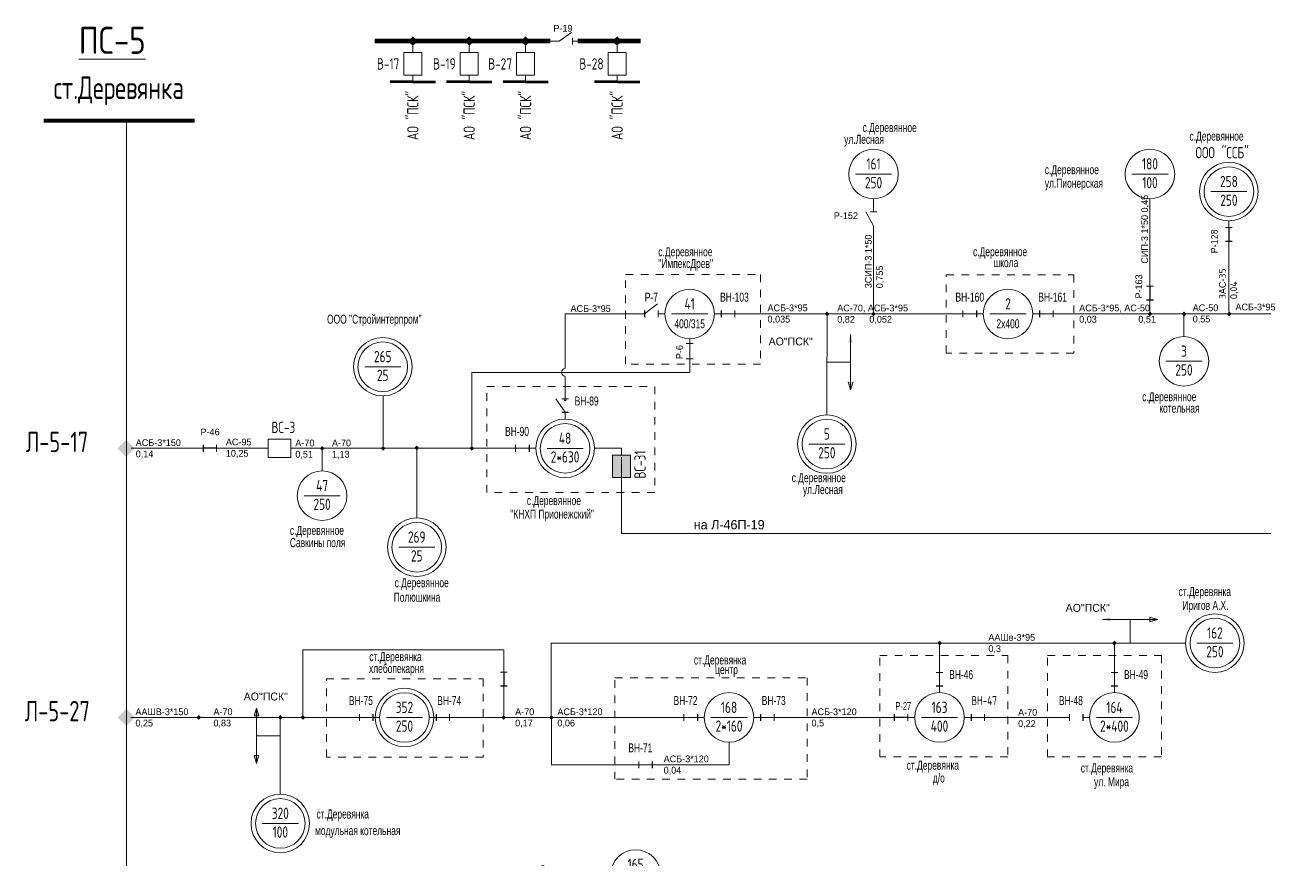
# Model space of a CAD drawing. Header units: millimetres. Extents: x 761 to 2477, y -1102 to -145.
# Drawn here: x 1440.4 to 1602.9, y -624.9 to -515.4 of the extents above; entities that cross this region are included whole.
import ezdxf
from ezdxf.enums import TextEntityAlignment as Align

# ---------------------------------------------------------------- set-up
doc = ezdxf.new("R2010")
doc.units = ezdxf.units.MM
doc.linetypes.add('JIS_02_1.0', pattern=[2, 1, -1])
for name, color, linetype, lineweight in [('10_КВ', 250, 'Continuous', 18), ('АТРИБУТЫ', 7, 'Continuous', 13), ('РАЗЪЕД_РУБИЛЬН', 150, 'Continuous', 13), ('ТЕКСТ', 7, 'Continuous', 13)]:
    doc.layers.add(name, color=color, linetype=linetype, lineweight=lineweight)
doc.layers.add('СХ_ОПЕРАТИВНАЯ', color=10, linetype='Continuous')
doc.layers.add('ШУНТ_РАЗЪЕД', color=161, linetype='Continuous')
doc.styles.add('ATTRIB', font='txt.shx', dxfattribs={"width": 0.7, "height": 5})
doc.styles.add('PRINADLEGNOST', font='txt.shx', dxfattribs={"width": 0.7, "height": 7})
doc.styles.add('МП', font='txt.shx', dxfattribs={"width": 0.7, "height": 2.5})
doc.styles.add('ПС', font='txt.shx', dxfattribs={"width": 0.8, "height": 12})
doc.styles.add('ТЕКСТ_МОДЕЛИ', font='txt.shx', dxfattribs={"width": 0.7, "height": 5})

# ---------------------------------------------------------------- blocks, each defined once
blk = doc.blocks.new('НАЗВАНИЕ_ОБЪЕКТА')
at = {"layer": 'АТРИБУТЫ'}
for tag, height, style, width, p in [('НОМЕР-ПС', 12, 'ПС', 0.8, (0, 0)), ('МЕСТОПОЛОЖЕНИЕ', 10, 'МП', 0.7, (0, -22)), ('ПРИНАДЛЕЖНОСТЬ', 7, 'PRINADLEGNOST', 0.7, (0, -37))]:
    blk.add_attdef(tag, text='', height=height, dxfattribs=dict(at, style=style, width=width)).set_placement(p, align=Align.TOP_CENTER)
blk = doc.blocks.new('ОТВЕТВЛЕНИЕ')
at = {"color": 0, "linetype": 'ByBlock'}
blk.add_solid([(0, 1.06), (1.06, 0), (-1.06, 0), (0, -1.06)], dxfattribs=at)
blk = doc.blocks.new('ТРАНСФ_ПОДСТ')
at = {"color": 7}
blk.add_line((-8, -11), (8, -11), dxfattribs=at)
at = {"color": 0}
blk.add_circle((0, -11), 11, dxfattribs=at)
at = {"layer": 'АТРИБУТЫ', "style": 'ATTRIB', "width": 0.7, "flags": 4}
for tag, p in [('OBOZN', (0, -9)), ('MOCHNOCT', (0, -17.33))]:
    blk.add_attdef(tag, text='', height=5, dxfattribs=at).set_placement(p, align=Align.CENTER)
at = {"layer": 'АТРИБУТЫ', "style": 'ТЕКСТ_МОДЕЛИ', "width": 0.7}
blk.add_attdef('MESTO_1', text='', height=5, dxfattribs=at).set_placement((14, -11), align=Align.BOTTOM_LEFT)
blk.add_attdef('MESTO_2', text='', height=5, dxfattribs=at).set_placement((14, -12), align=Align.TOP_LEFT)
blk = doc.blocks.new('ВЫКЛ_НАГРУЗКИ')
at = {"color": 0, "linetype": 'ByBlock'}
for p, q in [((0, 0), (0, -3)), ((0, -9), (0, -12))]:
    blk.add_line(p, q, dxfattribs=at)
at = {"layer": 'РАЗЪЕД_РУБИЛЬН', "color": 0, "linetype": 'ByBlock'}
blk.add_line((-1.5, -3), (1.5, -3), dxfattribs=at)
at = {"layer": 'СХ_ОПЕРАТИВНАЯ', "color": 0, "linetype": 'ByBlock'}
blk.add_line((-1.5, -9), (1.5, -9), dxfattribs=at)
at = {"layer": 'РАЗЪЕД_РУБИЛЬН', "color": 7, "style": 'ATTRIB', "width": 0.7}
blk.add_attdef('ДИСП_НОМ', text='', height=5, dxfattribs=at).set_placement((-4.75, -6), align=Align.MIDDLE_RIGHT)
at = {"layer": 'РАЗЪЕД_РУБИЛЬН', "color": 7, "style": 'ATTRIB', "width": 0.7, "flags": 1}
blk.add_attdef('КОД', text='', height=5, dxfattribs=at).set_placement((-4.75, -12), align=Align.MIDDLE_RIGHT)
blk = doc.blocks.new('РАЗЪЕДИНИТЕЛЬ')
at = {"color": 0, "linetype": 'ByBlock'}
for p, q in [((0, 0), (0, -3)), ((0, -9), (0, -12))]:
    blk.add_line(p, q, dxfattribs=at)
at = {"layer": 'РАЗЪЕД_РУБИЛЬН', "color": 0, "linetype": 'ByBlock'}
blk.add_line((-1.5, -3), (1.5, -3), dxfattribs=at)
at = {"layer": 'СХ_ОПЕРАТИВНАЯ', "color": 0, "linetype": 'ByBlock'}
blk.add_line((-1.5, -9), (1.5, -9), dxfattribs=at)
at = {"layer": 'ШУНТ_РАЗЪЕД', "color": 0}
blk.add_line((0, -3), (0, -9), dxfattribs=at)
at = {"layer": 'РАЗЪЕД_РУБИЛЬН', "color": 7, "style": 'ATTRIB', "width": 0.7}
blk.add_attdef('ДИСП_НОМ', text='', height=5, dxfattribs=at).set_placement((-4.75, -6), align=Align.MIDDLE_RIGHT)
at = {"layer": 'РАЗЪЕД_РУБИЛЬН', "color": 7, "style": 'ATTRIB', "width": 0.7, "flags": 1}
blk.add_attdef('КОД', text='', height=5, dxfattribs=at).set_placement((-4.75, -12), align=Align.MIDDLE_RIGHT)
blk = doc.blocks.new('ВЫКЛЮЧАТЕЛЬ')
at = {"color": 0, "linetype": 'ByBlock'}
for p, q in [((0, 0), (0, -3)), ((0, -13), (0, -16))]:
    blk.add_line(p, q, dxfattribs=at)
blk.add_lwpolyline([(-4, -3), (4, -3), (4, -13), (-4, -13)], close=True, dxfattribs=at)
at = {"layer": 'АТРИБУТЫ', "style": 'ATTRIB', "width": 0.7}
blk.add_attdef('ДИСП_НОМ', text='', height=5, dxfattribs=at).set_placement((-6, -8), align=Align.MIDDLE_RIGHT)
at = {"layer": 'АТРИБУТЫ', "style": 'ATTRIB', "width": 0.7, "flags": 1}
blk.add_attdef('КОД', text='', height=5, dxfattribs=at).set_placement((-6, -14), align=Align.MIDDLE_RIGHT)
blk = doc.blocks.new('ПРИСОЕД_ШИНЕ')
at = {"color": 0}
blk.add_solid([(0, 2.12), (2.12, 0), (-2.12, 0), (0, -2.12)], dxfattribs=at)
at = {"layer": 'АТРИБУТЫ', "style": 'ATTRIB', "width": 0.7}
blk.add_attdef('ДИСП_НОМ', text='', height=5, dxfattribs=at).set_placement((0, 3.12), align=Align.CENTER)

msp = doc.modelspace()

# ---------------------------------------------------------------- hatches: boundary and pattern name
at = {"layer": '10_КВ'}
h = msp.add_hatch(color=7, dxfattribs=at)
h.paths.add_polyline_path([(1548.65, -563.29), (1548.65, -562.25), (1548.34, -562.25)])
h.paths.add_polyline_path([(1548.65, -563.29), (1548.97, -562.25), (1548.65, -562.25)])
h.paths.add_polyline_path([(1548.34, -557.07), (1548.65, -557.07), (1548.65, -556.03)])
h.paths.add_polyline_path([(1548.65, -556.03), (1548.65, -557.07), (1548.97, -557.07)])
at = {"layer": '10_КВ', "ltscale": 100}
h = msp.add_hatch(color=7, dxfattribs=at)
h.dxf.hatch_style = 1
h.paths.add_polyline_path([(1517.42, -571.86), (1517.42, -574.81), (1519.78, -574.81), (1519.78, -571.86)])
at = {"layer": '10_КВ'}
h = msp.add_hatch(color=7, dxfattribs=at)
h.paths.add_polyline_path([(1588.95, -593.41), (1587.91, -593.41), (1587.91, -593.72)])
h.paths.add_polyline_path([(1588.95, -593.41), (1587.91, -593.1), (1587.91, -593.41)])
h.paths.add_polyline_path([(1582.73, -593.72), (1582.73, -593.41), (1581.69, -593.41)])
h.paths.add_polyline_path([(1581.69, -593.41), (1582.73, -593.41), (1582.73, -593.1)])
h = msp.add_hatch(color=7, dxfattribs=at)
h.paths.add_polyline_path([(1470.76, -605.04), (1470.76, -606.07), (1471.07, -606.07)])
h.paths.add_polyline_path([(1470.76, -605.04), (1470.45, -606.07), (1470.76, -606.07)])
h.paths.add_polyline_path([(1471.07, -611.26), (1470.76, -611.26), (1470.76, -612.3)])
h.paths.add_polyline_path([(1470.76, -611.26), (1470.45, -611.26), (1470.76, -612.3)])

# ---------------------------------------------------------------- linework, layer by layer
at = {"layer": '10_КВ', "color": 7}
for p, q in [((1510.45, -517.54), (1512.04, -516.41)), ((1509.3, -517.54), (1510.45, -517.54)), ((1512.19, -517.99), (1512.19, -517.1)), ((1512.85, -517.54), (1512.19, -517.54)), ((1551.66, -539.93), (1551.66, -538.24)), ((1587.91, -546.79), (1587.91, -538.24)), ((1551.66, -541.79), (1550.67, -539.93)), ((1551.22, -539.93), (1552.11, -539.93)), ((1551.66, -546.79), (1551.66, -541.79)), ((1598.26, -544.68), (1598.26, -550.03)), ((1551.66, -553.03), (1551.66, -546.79)), ((1587.91, -553.03), (1587.91, -546.79)), ((1598.26, -553.03), (1598.26, -547.11)), ((1511.21, -553.34), (1520.75, -553.34)), ((1511.21, -560.46), (1511.21, -553.34)), ((1531.69, -553.34), (1533.47, -553.34)), ((1534.35, -553.34), (1564.22, -553.34)), ((1545.54, -564.2), (1545.56, -553.66)), ((1563.37, -553.34), (1565.15, -553.34)), ((1573.43, -553.34), (1575.2, -553.34)), ((1576.09, -553.34), (1594.76, -553.34)), ((1592.37, -556.3), (1592.37, -553.34)), ((1592.7, -553.34), (1606.24, -553.34)), ((1527.55, -557.2), (1527.11, -557.2)), ((1527.11, -557.2), (1528, -557.2)), ((1527.55, -557.2), (1527.55, -556.6)), ((1527.55, -559.24), (1527.55, -557.2)), ((1548.65, -556.03), (1548.65, -563.29)), ((1528, -559.24), (1527.11, -559.24)), ((1527.55, -561), (1527.55, -559.24)), ((1548.65, -559.66), (1545.54, -559.66)), ((1498.99, -570.97), (1498.99, -561)), ((1527.55, -561), (1498.99, -561)), ((1511.21, -563.58), (1511.21, -561.55)), ((1548.65, -563.29), (1548.34, -562.25)), ((1548.65, -563.29), (1548.97, -562.25)), ((1487.36, -570.66), (1487.36, -564.14)), ((1511.21, -566.24), (1510.01, -564.46)), ((1545.54, -566.57), (1545.54, -564.2)), ((1454.3, -570.97), (1462.86, -570.97)), ((1466.41, -570.97), (1472.01, -570.97)), ((1472.28, -570.97), (1472.01, -570.97)), ((1476.12, -570.97), (1479.05, -570.97)), ((1479.35, -573.93), (1479.35, -570.97)), ((1479.35, -570.97), (1482.66, -570.97)), ((1482.66, -570.97), (1482.98, -570.97)), ((1482.98, -570.97), (1503.82, -570.97)), ((1491.76, -580.1), (1491.76, -571.23)), ((1504.7, -570.97), (1506.48, -570.97)), ((1515.05, -570.97), (1518.6, -570.97)), ((1588.95, -593.41), (1587.91, -593.1)), ((1587.91, -593.1), (1587.91, -593.72)), ((1581.69, -593.41), (1588.95, -593.41)), ((1585.32, -593.41), (1585.32, -596.52)), ((1588.95, -593.41), (1587.91, -593.72)), ((1476.83, -605.96), (1476.83, -597.41)), ((1503.17, -597.41), (1476.83, -597.41)), ((1503.17, -599.46), (1503.17, -597.41)), ((1570.96, -596.52), (1509.4, -596.52)), ((1509.4, -606.28), (1509.4, -596.52)), ((1560.31, -599.48), (1560.31, -596.52)), ((1583.25, -596.52), (1563.73, -596.52)), ((1583.25, -599.48), (1583.25, -596.52)), ((1583.25, -596.52), (1592.58, -596.52)), ((1583.25, -602.14), (1583.25, -599.48)), ((1560.31, -603.02), (1560.31, -600.36)), ((1503.17, -605.96), (1503.17, -603.01)), ((1470.76, -605.04), (1470.45, -606.07)), ((1470.45, -606.07), (1471.07, -606.07)), ((1470.76, -612.3), (1470.76, -605.04)), ((1470.76, -605.04), (1471.07, -606.07)), ((1473.87, -616.34), (1473.87, -605.96)), ((1454.29, -606.28), (1463.16, -606.28)), ((1463.49, -606.28), (1473.86, -606.28)), ((1473.86, -606.28), (1476.82, -606.28)), ((1476.82, -606.28), (1483.35, -606.28)), ((1484.24, -606.28), (1486.01, -606.28)), ((1494.29, -606.28), (1496.07, -606.28)), ((1496.95, -606.28), (1503.49, -606.28)), ((1503.49, -606.28), (1509.4, -606.28)), ((1509.4, -606.28), (1525.91, -606.28)), ((1509.41, -606.59), (1509.41, -612.49)), ((1526.79, -606.28), (1528.57, -606.28)), ((1536.85, -606.28), (1539.51, -606.28)), ((1539.51, -606.28), (1553.51, -606.28)), ((1564.45, -606.28), (1566.22, -606.28)), ((1564.45, -606.28), (1567.11, -606.28)), ((1567.11, -606.28), (1576.45, -606.28)), ((1470.76, -608.67), (1473.87, -608.67)), ((1532.71, -609.53), (1532.71, -612.49)), ((1470.76, -612.3), (1470.45, -611.26)), ((1470.45, -611.26), (1471.07, -611.26)), ((1470.76, -612.3), (1471.07, -611.26)), ((1519.99, -612.49), (1509.41, -612.49)), ((1522.65, -612.49), (1519.31, -612.49)), ((1532.71, -612.49), (1523.54, -612.49))]:
    msp.add_line(p, q, dxfattribs=at)
at = {"layer": '10_КВ', "color": 7, "lineweight": 100}
for p, q in [((1491.25, -522.9), (1488.29, -522.9)), ((1491.25, -522.9), (1494.2, -522.9)), ((1498.64, -522.9), (1495.68, -522.9)), ((1498.64, -522.9), (1501.6, -522.9)), ((1506.03, -522.9), (1503.08, -522.9)), ((1506.03, -522.9), (1508.99, -522.9)), ((1518.04, -522.9), (1515.08, -522.9)), ((1518.04, -522.9), (1521, -522.9))]:
    msp.add_line(p, q, dxfattribs=at)
at = {"layer": '10_КВ', "color": 7, "ltscale": 100}
for p, q in [((1453.68, -630.31), (1453.68, -527.97)), ((1521.64, -553.34), (1523.32, -552.02)), ((1518.6, -572.15), (1518.6, -582.14)), ((1518.6, -582.14), (1520.08, -582.14)), ((1453.68, -605.59), (1453.68, -616.93))]:
    msp.add_line(p, q, dxfattribs=at)
at = {"layer": '10_КВ', "color": 7}
for points, const_width in [([(1509.3, -517.54), (1486.24, -517.54)], 0.591), ([(1521.13, -517.54), (1512.85, -517.54)], 0.591), ([(1462.64, -527.97), (1442.83, -527.97)], 0.508)]:
    msp.add_lwpolyline(points, dxfattribs=dict(at, const_width=const_width))
at = {"layer": '10_КВ', "linetype": 'JIS_02_1.0'}
for points in [[(1536.86, -559.93), (1519.13, -559.93), (1519.13, -548.16), (1536.86, -548.16)], [(1561.19, -548.21), (1577.93, -548.21), (1577.93, -558.48), (1561.19, -558.48)], [(1500.97, -562.86), (1522.97, -562.86), (1522.97, -576.75), (1500.97, -576.75)], [(1552.47, -598.17), (1569.28, -598.17), (1569.28, -611.46), (1552.47, -611.46)], [(1574.48, -598.17), (1589.41, -598.17), (1589.41, -611.46), (1574.48, -611.46)], [(1479.91, -601.2), (1500.45, -601.2), (1500.45, -611.47), (1479.91, -611.47)], [(1542.95, -614.39), (1517.75, -614.39), (1517.75, -601.09), (1542.95, -601.09)]]:
    msp.add_lwpolyline(points, close=True, dxfattribs=at)
at = {"layer": '10_КВ', "color": 7, "ltscale": 100}
msp.add_lwpolyline([(1834.91, -679.43), (1834.91, -642.49), (1614.69, -642.49), (1614.69, -582.14), (1520.08, -582.14)], dxfattribs=at)
at = {"layer": '10_КВ', "color": 7}
for centre, radius in [((1598.26, -537.29), 3.84), ((1487.3, -560.26), 3.84), ((1511.21, -564.59), 0.118), ((1511.21, -570.97), 3.84), ((1545.54, -570.41), 3.84), ((1491.76, -583.94), 3.84), ((1596.43, -596.52), 3.84), ((1490.15, -606.28), 3.84), ((1473.87, -620.18), 3.84)]:
    msp.add_circle(centre, radius, dxfattribs=at)
at = {"layer": '10_КВ', "color": 7, "ltscale": 100}
msp.add_arc((1511.33, -561), 0.558, 102.0732, 257.9268, dxfattribs=at)

# ---------------------------------------------------------------- block references
at = {"layer": '10_КВ', "color": 7}
ref = msp.add_blockref('НАЗВАНИЕ_ОБЪЕКТА', (1452.68, -515.67), dxfattribs=dict(at, xscale=-0.295705961708383, yscale=0.2957059617084935, zscale=0.2957059617084946))
ref.add_attrib('НОМЕР-ПС', '%%UПС-5', dxfattribs={"layer": 'АТРИБУТЫ', "height": 3.548, "style": 'ПС', "width": 0.8}).set_placement((1451.83, -515.67), align=Align.TOP_CENTER)
ref.add_attrib('МЕСТОПОЛОЖЕНИЕ', 'ст.Деревянка', dxfattribs={"layer": 'АТРИБУТЫ', "height": 2.9571, "style": 'МП', "width": 0.7}).set_placement((1452.68, -522.18), align=Align.TOP_CENTER)
at = {"layer": '10_КВ', "color": 7, "xscale": 0.295705961708383, "yscale": 0.295705961708383, "zscale": 0.295705961708383}
for p, values in [((1491.25, -518.17), {'ДИСП_НОМ': 'В-17'}), ((1498.64, -518.17), {'ДИСП_НОМ': 'В-19'}), ((1506.03, -518.17), {'ДИСП_НОМ': 'В-27'}), ((1518.04, -518.17), {'ДИСП_НОМ': 'В-28'})]:
    msp.add_blockref('ВЫКЛЮЧАТЕЛЬ', p, dxfattribs=at).add_auto_attribs(values)
at = {"layer": '10_КВ', "color": 7}
for name, p, xscale, yscale, zscale in [('ПРИСОЕД_ШИНЕ', (1491.25, -517.54), -0.295705961708383, 0.2957059617084935, 0.2957059617084946), ('ПРИСОЕД_ШИНЕ', (1498.64, -517.54), -0.295705961708383, 0.2957059617084935, 0.2957059617084946), ('ПРИСОЕД_ШИНЕ', (1506.03, -517.54), -0.295705961708383, 0.2957059617084935, 0.2957059617084946), ('ПРИСОЕД_ШИНЕ', (1518.04, -517.54), -0.295705961708383, 0.2957059617084935, 0.2957059617084946), ('РАЗЪЕДИНИТЕЛЬ', (1598.26, -541.13), 0.295705961708383, 0.295705961708383, 0.295705961708383), ('РАЗЪЕДИНИТЕЛЬ', (1587.91, -548.81), 0.295705961708383, 0.295705961708383, 0.295705961708383), ('ОТВЕТВЛЕНИЕ', (1545.56, -553.34), 0.295705961708383, 0.295705961708383, 0.295705961708383), ('ОТВЕТВЛЕНИЕ', (1551.66, -553.34), 0.295705961708383, 0.295705961708383, 0.295705961708383), ('ОТВЕТВЛЕНИЕ', (1587.91, -553.34), 0.295705961708383, 0.295705961708383, 0.295705961708383), ('ОТВЕТВЛЕНИЕ', (1592.38, -553.34), 0.295705961708383, 0.295705961708383, 0.295705961708383), ('ОТВЕТВЛЕНИЕ', (1598.31, -553.34), 0.295705961708383, 0.295705961708383, 0.295705961708383), ('ОТВЕТВЛЕНИЕ', (1479.36, -570.97), 0.295705961708383, 0.295705961708383, 0.295705961708383), ('ОТВЕТВЛЕНИЕ', (1487.36, -570.97), 0.295705961708383, 0.295705961708383, 0.295705961708383), ('ОТВЕТВЛЕНИЕ', (1491.76, -570.91), 0.295705961708383, 0.295705961708383, 0.295705961708383), ('ОТВЕТВЛЕНИЕ', (1498.99, -570.97), 0.295705961708383, 0.295705961708383, 0.295705961708383), ('ОТВЕТВЛЕНИЕ', (1560.32, -596.52), 0.295705961708383, 0.295705961708383, 0.295705961708383), ('ОТВЕТВЛЕНИЕ', (1583.25, -596.52), 0.295705961708383, 0.295705961708383, 0.295705961708383), ('РАЗЪЕДИНИТЕЛЬ', (1503.17, -599.46), 0.295705961708383, 0.295705961708383, 0.295705961708383), ('ОТВЕТВЛЕНИЕ', (1463.18, -606.28), 0.295705961708383, 0.295705961708383, 0.295705961708383), ('ОТВЕТВЛЕНИЕ', (1473.87, -606.28), 0.295705961708383, 0.295705961708383, 0.295705961708383), ('ОТВЕТВЛЕНИЕ', (1476.83, -606.28), 0.295705961708383, 0.295705961708383, 0.295705961708383), ('ОТВЕТВЛЕНИЕ', (1503.17, -606.28), 0.295705961708383, 0.295705961708383, 0.295705961708383), ('ОТВЕТВЛЕНИЕ', (1509.41, -606.28), 0.295705961708383, 0.295705961708383, 0.295705961708383)]:
    msp.add_blockref(name, p, dxfattribs=dict(at, xscale=xscale, yscale=yscale, zscale=zscale))
ref = msp.add_blockref('ТРАНСФ_ПОДСТ', (1551.66, -531.73), dxfattribs=dict(at, xscale=0.295705961708383, yscale=0.295705961708383, zscale=0.295705961708383))
ref.add_attrib('MESTO_1', 'с.Деревянное', dxfattribs={"layer": 'АТРИБУТЫ', "height": 1.1828, "width": 0.7}).set_placement((1550.23, -529.83), align=Align.BOTTOM_LEFT)
ref.add_attrib('MESTO_2', 'ул.Лесная', dxfattribs={"layer": 'АТРИБУТЫ', "height": 1.183, "width": 0.7}).set_placement((1547.81, -529.84), align=Align.TOP_LEFT)
ref.add_attrib('OBOZN', '161', dxfattribs={"layer": 'АТРИБУТЫ', "height": 1.479, "style": 'ATTRIB', "width": 0.7, "flags": 4}).set_placement((1551.66, -534.39), align=Align.CENTER)
ref.add_attrib('MOCHNOCT', '250', dxfattribs={"layer": 'АТРИБУТЫ', "height": 1.479, "style": 'ATTRIB', "width": 0.7, "flags": 4}).set_placement((1551.66, -536.86), align=Align.CENTER)
ref = msp.add_blockref('ТРАНСФ_ПОДСТ', (1598.26, -534.04), dxfattribs=dict(at, xscale=0.295705961708383, yscale=0.295705961708383, zscale=0.295705961708383))
ref.add_attrib('MESTO_1', 'с.Деревянное', dxfattribs={"layer": 'АТРИБУТЫ', "height": 1.1828, "width": 0.7}).set_placement((1593.09, -530.96), align=Align.BOTTOM_LEFT)
ref.add_attrib('MESTO_2', 'ООО "ССБ"', dxfattribs={"layer": 'АТРИБУТЫ', "height": 1.479, "style": 'ТЕКСТ_МОДЕЛИ', "width": 0.7}).set_placement((1593.89, -531.44), align=Align.TOP_LEFT)
ref.add_attrib('OBOZN', '258', dxfattribs={"layer": 'АТРИБУТЫ', "height": 1.479, "style": 'ATTRIB', "width": 0.7, "flags": 4}).set_placement((1598.26, -536.7), align=Align.CENTER)
ref.add_attrib('MOCHNOCT', '250', dxfattribs={"layer": 'АТРИБУТЫ', "height": 1.479, "style": 'ATTRIB', "width": 0.7, "flags": 4}).set_placement((1598.26, -539.16), align=Align.CENTER)
ref = msp.add_blockref('ТРАНСФ_ПОДСТ', (1587.91, -531.73), dxfattribs=dict(at, xscale=0.295705961708383, yscale=0.295705961708383, zscale=0.295705961708383))
ref.add_attrib('MESTO_1', 'с.Деревянное', dxfattribs={"layer": 'АТРИБУТЫ', "height": 1.1828, "width": 0.7}).set_placement((1574.12, -535.36), align=Align.BOTTOM_LEFT)
ref.add_attrib('MESTO_2', 'ул.Пионерская', dxfattribs={"layer": 'АТРИБУТЫ', "height": 1.1828, "width": 0.7}).set_placement((1574.12, -535.6), align=Align.TOP_LEFT)
ref.add_attrib('OBOZN', '180', dxfattribs={"layer": 'АТРИБУТЫ', "height": 1.479, "style": 'ATTRIB', "width": 0.7, "flags": 4}).set_placement((1587.91, -534.39), align=Align.CENTER)
ref.add_attrib('MOCHNOCT', '100', dxfattribs={"layer": 'АТРИБУТЫ', "height": 1.479, "style": 'ATTRIB', "width": 0.7, "flags": 4}).set_placement((1587.91, -536.86), align=Align.CENTER)
ref = msp.add_blockref('ТРАНСФ_ПОДСТ', (1527.55, -550.09), dxfattribs=dict(at, xscale=0.295705961708383, yscale=0.295705961708383, zscale=0.295705961708383))
ref.add_attrib('MESTO_1', 'с.Деревянное', dxfattribs={"layer": 'АТРИБУТЫ', "height": 1.1828, "width": 0.7}).set_placement((1523.44, -546.13), align=Align.BOTTOM_LEFT)
ref.add_attrib('MESTO_2', '"ИмпексДрев"', dxfattribs={"layer": 'АТРИБУТЫ', "height": 1.1828, "width": 0.7}).set_placement((1523.44, -546.13), align=Align.TOP_LEFT)
ref.add_attrib('OBOZN', '41', dxfattribs={"layer": 'АТРИБУТЫ', "height": 1.479, "style": 'ATTRIB', "width": 0.7, "flags": 4}).set_placement((1527.55, -552.75), align=Align.CENTER)
ref.add_attrib('MOCHNOCT', '400/315', dxfattribs={"layer": 'АТРИБУТЫ', "height": 1.183, "width": 0.7, "flags": 4}).set_placement((1527.55, -555.22), align=Align.CENTER)
ref = msp.add_blockref('ТРАНСФ_ПОДСТ', (1569.29, -550.09), dxfattribs=dict(at, xscale=0.295705961708383, yscale=0.295705961708383, zscale=0.295705961708383))
ref.add_attrib('MESTO_1', 'с.Деревянное', dxfattribs={"layer": 'АТРИБУТЫ', "height": 1.1828, "width": 0.7}).set_placement((1564.71, -546.12), align=Align.BOTTOM_LEFT)
ref.add_attrib('MESTO_2', 'школа', dxfattribs={"layer": 'АТРИБУТЫ', "height": 1.183, "width": 0.7}).set_placement((1567.39, -546.01), align=Align.TOP_LEFT)
ref.add_attrib('OBOZN', '2', dxfattribs={"layer": 'АТРИБУТЫ', "height": 1.48, "style": 'ATTRIB', "width": 0.7, "flags": 4}).set_placement((1569.29, -552.75), align=Align.CENTER)
ref.add_attrib('MOCHNOCT', '2х400', dxfattribs={"layer": 'АТРИБУТЫ', "height": 1.183, "width": 0.7, "flags": 4}).set_placement((1569.29, -555.22), align=Align.CENTER)
ref = msp.add_blockref('ВЫКЛ_НАГРУЗКИ', (1524.3, -553.34), dxfattribs=dict(at, xscale=0.2957059617084935, yscale=0.2957059617084935, zscale=0.2957059617084935, rotation=270.0000000000011))
ref.add_attrib('ДИСП_НОМ', 'Р-7', dxfattribs={"layer": 'РАЗЪЕД_РУБИЛЬН', "color": 7, "height": 1.183, "width": 0.7}).set_placement((1523.39, -551.14), align=Align.MIDDLE_RIGHT)
ref = msp.add_blockref('ВЫКЛ_НАГРУЗКИ', (1534.35, -553.34), dxfattribs=dict(at, xscale=0.2957059617084935, yscale=0.2957059617084935, zscale=0.2957059617084935, rotation=270))
ref.add_attrib('ДИСП_НОМ', 'ВН-103', dxfattribs={"layer": 'РАЗЪЕД_РУБИЛЬН', "color": 7, "height": 1.183, "width": 0.7}).set_placement((1533.42, -551.13), align=Align.MIDDLE)
ref = msp.add_blockref('ВЫКЛ_НАГРУЗКИ', (1562.48, -553.34), dxfattribs=dict(at, xscale=-0.2957059617084935, yscale=0.2957059617084935, zscale=0.2957059617084946, rotation=90))
ref.add_attrib('ДИСП_НОМ', 'ВН-160', dxfattribs={"layer": 'РАЗЪЕД_РУБИЛЬН', "color": 7, "height": 1.183, "width": 0.7}).set_placement((1566.16, -551.13), align=Align.MIDDLE_RIGHT)
ref = msp.add_blockref('ВЫКЛ_НАГРУЗКИ', (1576.09, -553.34), dxfattribs=dict(at, xscale=0.2957059617084935, yscale=0.2957059617084935, zscale=0.2957059617084935, rotation=270))
ref.add_attrib('ДИСП_НОМ', 'ВН-161', dxfattribs={"layer": 'РАЗЪЕД_РУБИЛЬН', "color": 7, "height": 1.183, "width": 0.7}).set_placement((1575.15, -551.13), align=Align.MIDDLE)
ref = msp.add_blockref('ТРАНСФ_ПОДСТ', (1487.3, -557.01), dxfattribs=dict(at, xscale=0.295705961708383, yscale=0.295705961708383, zscale=0.295705961708383))
ref.add_attrib('MESTO_1', 'ООО "Стройинтерпром"', dxfattribs={"layer": 'АТРИБУТЫ', "height": 1.1828, "width": 0.7}).set_placement((1480, -554.97), align=Align.BOTTOM_LEFT)
ref.add_attrib('OBOZN', '265', dxfattribs={"layer": 'АТРИБУТЫ', "height": 1.479, "style": 'ATTRIB', "width": 0.7, "flags": 4}).set_placement((1487.3, -559.67), align=Align.CENTER)
ref.add_attrib('MOCHNOCT', '25', dxfattribs={"layer": 'АТРИБУТЫ', "height": 1.479, "style": 'ATTRIB', "width": 0.7, "flags": 4}).set_placement((1487.3, -562.13), align=Align.CENTER)
ref = msp.add_blockref('ТРАНСФ_ПОДСТ', (1592.37, -556.3), dxfattribs=dict(at, xscale=0.295705961708383, yscale=0.295705961708383, zscale=0.295705961708383))
ref.add_attrib('MESTO_1', 'с.Деревянное', dxfattribs={"layer": 'АТРИБУТЫ', "height": 1.1828, "width": 0.7}).set_placement((1586.89, -565.14), align=Align.BOTTOM_LEFT)
ref.add_attrib('MESTO_2', 'котельная', dxfattribs={"layer": 'АТРИБУТЫ', "height": 1.183, "width": 0.7}).set_placement((1589.14, -565.11), align=Align.TOP_LEFT)
ref.add_attrib('OBOZN', '3', dxfattribs={"layer": 'АТРИБУТЫ', "height": 1.48, "style": 'ATTRIB', "width": 0.7, "flags": 4}).set_placement((1592.37, -558.96), align=Align.CENTER)
ref.add_attrib('MOCHNOCT', '250', dxfattribs={"layer": 'АТРИБУТЫ', "height": 1.479, "style": 'ATTRIB', "width": 0.7, "flags": 4}).set_placement((1592.37, -561.43), align=Align.CENTER)
ref = msp.add_blockref('ВЫКЛ_НАГРУЗКИ', (1511.21, -563.58), dxfattribs=dict(at, xscale=0.295705961708383, yscale=0.295705961708383, zscale=0.295705961708383))
ref.add_attrib('ДИСП_НОМ', 'ВН-89', dxfattribs={"layer": 'РАЗЪЕД_РУБИЛЬН', "color": 7, "height": 1.183, "width": 0.7}).set_placement((1514.04, -565.35), align=Align.CENTER)
ref = msp.add_blockref('ТРАНСФ_ПОДСТ', (1545.54, -567.16), dxfattribs=dict(at, xscale=0.295705961708383, yscale=0.295705961708383, zscale=0.295705961708383))
ref.add_attrib('MESTO_1', 'с.Деревянное', dxfattribs={"layer": 'АТРИБУТЫ', "height": 1.1828, "width": 0.7}).set_placement((1540.93, -575.77), align=Align.BOTTOM_LEFT)
ref.add_attrib('MESTO_2', 'ул.Лесная', dxfattribs={"layer": 'АТРИБУТЫ', "height": 1.183, "width": 0.7}).set_placement((1542.4, -575.79), align=Align.TOP_LEFT)
ref.add_attrib('OBOZN', '5', dxfattribs={"layer": 'АТРИБУТЫ', "height": 1.48, "style": 'ATTRIB', "width": 0.7, "flags": 4}).set_placement((1545.54, -569.82), align=Align.CENTER)
ref.add_attrib('MOCHNOCT', '250', dxfattribs={"layer": 'АТРИБУТЫ', "height": 1.479, "style": 'ATTRIB', "width": 0.7, "flags": 4}).set_placement((1545.54, -572.29), align=Align.CENTER)
at = {"layer": '10_КВ', "linetype": 'Continuous'}
ref = msp.add_blockref('ПРИСОЕД_ШИНЕ', (1453.64, -570.97), dxfattribs=dict(at, xscale=0.535265280000167, yscale=0.535265280000167, zscale=0.535265280000167))
ref.add_attrib('ДИСП_НОМ', 'Л-5-17', dxfattribs={"layer": 'АТРИБУТЫ', "height": 2.676, "style": 'ATTRIB', "width": 0.7}).set_placement((1444.58, -571.47), align=Align.CENTER)
at = {"layer": '10_КВ', "color": 7}
ref = msp.add_blockref('ВЫКЛЮЧАТЕЛЬ', (1476.12, -570.97), dxfattribs=dict(at, xscale=-0.2957059617084935, yscale=0.2957059617084935, zscale=0.2957059617084946, rotation=270))
ref.add_attrib('ДИСП_НОМ', 'ВС-3', dxfattribs={"layer": 'АТРИБУТЫ', "height": 1.479, "style": 'ATTRIB', "width": 0.7}).set_placement((1475.83, -568.22), align=Align.MIDDLE_RIGHT)
ref = msp.add_blockref('ВЫКЛ_НАГРУЗКИ', (1503.82, -570.97), dxfattribs=dict(at, xscale=-0.2957059617084935, yscale=0.2957059617084935, zscale=0.2957059617084946, rotation=90))
ref.add_attrib('ДИСП_НОМ', 'ВН-90', dxfattribs={"layer": 'РАЗЪЕД_РУБИЛЬН', "color": 7, "height": 1.183, "width": 0.7}).set_placement((1506.48, -568.75), align=Align.MIDDLE_RIGHT)
ref = msp.add_blockref('ТРАНСФ_ПОДСТ', (1511.21, -567.72), dxfattribs=dict(at, xscale=0.295705961708383, yscale=0.295705961708383, zscale=0.295705961708383))
ref.add_attrib('MESTO_1', 'с.Деревянное', dxfattribs={"layer": 'АТРИБУТЫ', "height": 1.1828, "width": 0.7}).set_placement((1506.2, -578.77), align=Align.BOTTOM_LEFT)
ref.add_attrib('MESTO_2', '"КНХП Прионежский"', dxfattribs={"layer": 'АТРИБУТЫ', "height": 1.1828, "width": 0.7}).set_placement((1504.03, -579), align=Align.TOP_LEFT)
ref.add_attrib('OBOZN', '48', dxfattribs={"layer": 'АТРИБУТЫ', "height": 1.479, "style": 'ATTRIB', "width": 0.7, "flags": 4}).set_placement((1511.21, -570.38), align=Align.CENTER)
ref.add_attrib('MOCHNOCT', '2*630', dxfattribs={"layer": 'АТРИБУТЫ', "height": 1.479, "style": 'ATTRIB', "width": 0.7, "flags": 4}).set_placement((1511.21, -572.84), align=Align.CENTER)
at = {"layer": '10_КВ', "color": 7, "xscale": 0.2957059617084935, "yscale": 0.2957059617084935, "zscale": 0.2957059617084935, "rotation": 270}
msp.add_blockref('РАЗЪЕДИНИТЕЛЬ', (1466.41, -570.97), dxfattribs=at)
at = {"layer": '10_КВ', "color": 7}
ref = msp.add_blockref('ВЫКЛЮЧАТЕЛЬ', (1518.6, -570.97), dxfattribs=dict(at, xscale=-0.2957059617084935, yscale=0.2957059617084935, zscale=0.2957059617084946))
ref.add_attrib('ДИСП_НОМ', 'ВС-31', dxfattribs={"layer": 'АТРИБУТЫ', "height": 1.479, "rotation": 90, "style": 'ATTRIB', "width": 0.7}).set_placement((1521.04, -571.27), align=Align.MIDDLE_RIGHT)
ref = msp.add_blockref('ТРАНСФ_ПОДСТ', (1479.35, -573.93), dxfattribs=dict(at, xscale=0.295705961708383, yscale=0.295705961708383, zscale=0.295705961708383))
ref.add_attrib('MESTO_1', 'с.Деревянное', dxfattribs={"layer": 'АТРИБУТЫ', "height": 1.1828, "width": 0.7}).set_placement((1475.12, -582.68), align=Align.BOTTOM_LEFT)
ref.add_attrib('MESTO_2', 'Савкины поля', dxfattribs={"layer": 'АТРИБУТЫ', "height": 1.1828, "width": 0.7}).set_placement((1475.12, -582.75), align=Align.TOP_LEFT)
ref.add_attrib('OBOZN', '47', dxfattribs={"layer": 'АТРИБУТЫ', "height": 1.479, "style": 'ATTRIB', "width": 0.7, "flags": 4}).set_placement((1479.35, -576.59), align=Align.CENTER)
ref.add_attrib('MOCHNOCT', '250', dxfattribs={"layer": 'АТРИБУТЫ', "height": 1.479, "style": 'ATTRIB', "width": 0.7, "flags": 4}).set_placement((1479.35, -579.05), align=Align.CENTER)
ref = msp.add_blockref('ТРАНСФ_ПОДСТ', (1491.76, -580.69), dxfattribs=dict(at, xscale=0.295705961708383, yscale=0.295705961708383, zscale=0.295705961708383))
ref.add_attrib('MESTO_1', 'с.Деревянное', dxfattribs={"layer": 'АТРИБУТЫ', "height": 1.1828, "width": 0.7}).set_placement((1488.86, -589.55), align=Align.BOTTOM_LEFT)
ref.add_attrib('MESTO_2', 'Полюшкина', dxfattribs={"layer": 'АТРИБУТЫ', "height": 1.183, "width": 0.7}).set_placement((1488.74, -589.91), align=Align.TOP_LEFT)
ref.add_attrib('OBOZN', '269', dxfattribs={"layer": 'АТРИБУТЫ', "height": 1.479, "style": 'ATTRIB', "width": 0.7, "flags": 4}).set_placement((1491.76, -583.35), align=Align.CENTER)
ref.add_attrib('MOCHNOCT', '25', dxfattribs={"layer": 'АТРИБУТЫ', "height": 1.479, "style": 'ATTRIB', "width": 0.7, "flags": 4}).set_placement((1491.76, -585.82), align=Align.CENTER)
ref = msp.add_blockref('ТРАНСФ_ПОДСТ', (1596.43, -593.27), dxfattribs=dict(at, xscale=0.295705961708383, yscale=0.295705961708383, zscale=0.295705961708383))
ref.add_attrib('MESTO_1', 'ст.Деревянка', dxfattribs={"layer": 'АТРИБУТЫ', "height": 1.1828, "width": 0.7}).set_placement((1591.66, -590.71), align=Align.BOTTOM_LEFT)
ref.add_attrib('MESTO_2', 'Иригов А.Х.', dxfattribs={"layer": 'АТРИБУТЫ', "height": 1.1828, "width": 0.7}).set_placement((1592.16, -590.98), align=Align.TOP_LEFT)
ref.add_attrib('OBOZN', '162', dxfattribs={"layer": 'АТРИБУТЫ', "height": 1.479, "style": 'ATTRIB', "width": 0.7, "flags": 4}).set_placement((1596.43, -595.93), align=Align.CENTER)
ref.add_attrib('MOCHNOCT', '250', dxfattribs={"layer": 'АТРИБУТЫ', "height": 1.479, "style": 'ATTRIB', "width": 0.7, "flags": 4}).set_placement((1596.43, -598.39), align=Align.CENTER)
ref = msp.add_blockref('ТРАНСФ_ПОДСТ', (1490.15, -603.03), dxfattribs=dict(at, xscale=0.295705961708383, yscale=0.295705961708383, zscale=0.295705961708383))
ref.add_attrib('MESTO_1', 'ст.Деревянка', dxfattribs={"layer": 'АТРИБУТЫ', "height": 1.1828, "width": 0.7}).set_placement((1485.54, -599.24), align=Align.BOTTOM_LEFT)
ref.add_attrib('MESTO_2', 'хлебопекарня', dxfattribs={"layer": 'АТРИБУТЫ', "height": 1.1828, "width": 0.7}).set_placement((1485.5, -599.26), align=Align.TOP_LEFT)
ref.add_attrib('OBOZN', '352', dxfattribs={"layer": 'АТРИБУТЫ', "height": 1.479, "style": 'ATTRIB', "width": 0.7, "flags": 4}).set_placement((1490.15, -605.69), align=Align.CENTER)
ref.add_attrib('MOCHNOCT', '250', dxfattribs={"layer": 'АТРИБУТЫ', "height": 1.479, "style": 'ATTRIB', "width": 0.7, "flags": 4}).set_placement((1490.15, -608.15), align=Align.CENTER)
ref = msp.add_blockref('ТРАНСФ_ПОДСТ', (1532.71, -603.02), dxfattribs=dict(at, xscale=0.295705961708383, yscale=0.295705961708383, zscale=0.295705961708383))
ref.add_attrib('MESTO_1', 'ст.Деревянка', dxfattribs={"layer": 'АТРИБУТЫ', "height": 1.1828, "width": 0.7}).set_placement((1528.1, -599.68), align=Align.BOTTOM_LEFT)
ref.add_attrib('MESTO_2', 'центр', dxfattribs={"layer": 'АТРИБУТЫ', "height": 1.183, "width": 0.7}).set_placement((1530.89, -599.41), align=Align.TOP_LEFT)
ref.add_attrib('OBOZN', '168', dxfattribs={"layer": 'АТРИБУТЫ', "height": 1.479, "style": 'ATTRIB', "width": 0.7, "flags": 4}).set_placement((1532.71, -605.69), align=Align.CENTER)
ref.add_attrib('MOCHNOCT', '2*160', dxfattribs={"layer": 'АТРИБУТЫ', "height": 1.479, "style": 'ATTRIB', "width": 0.7, "flags": 4}).set_placement((1532.71, -608.15), align=Align.CENTER)
ref = msp.add_blockref('ВЫКЛ_НАГРУЗКИ', (1560.31, -599.48), dxfattribs=dict(at, xscale=0.295705961708383, yscale=0.295705961708383, zscale=0.295705961708383))
ref.add_attrib('ДИСП_НОМ', 'ВН-46', dxfattribs={"layer": 'РАЗЪЕД_РУБИЛЬН', "color": 7, "height": 1.183, "width": 0.7}).set_placement((1563.15, -601.25), align=Align.CENTER)
ref = msp.add_blockref('ВЫКЛ_НАГРУЗКИ', (1583.25, -599.48), dxfattribs=dict(at, xscale=0.295705961708383, yscale=0.295705961708383, zscale=0.295705961708383))
ref.add_attrib('ДИСП_НОМ', 'ВН-49', dxfattribs={"layer": 'РАЗЪЕД_РУБИЛЬН', "color": 7, "height": 1.183, "width": 0.7}).set_placement((1586.08, -601.25), align=Align.CENTER)
at = {"layer": '10_КВ', "linetype": 'Continuous'}
ref = msp.add_blockref('ПРИСОЕД_ШИНЕ', (1453.68, -606.28), dxfattribs=dict(at, xscale=0.535265280000167, yscale=0.535265280000167, zscale=0.535265280000167))
ref.add_attrib('ДИСП_НОМ', 'Л-5-27', dxfattribs={"layer": 'АТРИБУТЫ', "height": 2.676, "style": 'ATTRIB', "width": 0.7}).set_placement((1444.62, -606.78), align=Align.CENTER)
at = {"layer": '10_КВ', "color": 7}
ref = msp.add_blockref('ВЫКЛ_НАГРУЗКИ', (1483.35, -606.28), dxfattribs=dict(at, xscale=-0.2957059617084935, yscale=0.2957059617084935, zscale=0.2957059617084946, rotation=90))
ref.add_attrib('ДИСП_НОМ', 'ВН-75', dxfattribs={"layer": 'РАЗЪЕД_РУБИЛЬН', "color": 7, "height": 1.183, "width": 0.7}).set_placement((1486.01, -604.06), align=Align.MIDDLE_RIGHT)
ref = msp.add_blockref('ВЫКЛ_НАГРУЗКИ', (1496.95, -606.28), dxfattribs=dict(at, xscale=0.2957059617084935, yscale=0.2957059617084935, zscale=0.2957059617084935, rotation=270))
ref.add_attrib('ДИСП_НОМ', 'ВН-74', dxfattribs={"layer": 'РАЗЪЕД_РУБИЛЬН', "color": 7, "height": 1.183, "width": 0.7}).set_placement((1496.02, -604.06), align=Align.MIDDLE)
ref = msp.add_blockref('ВЫКЛ_НАГРУЗКИ', (1525.91, -606.28), dxfattribs=dict(at, xscale=-0.2957059617084935, yscale=0.2957059617084935, zscale=0.2957059617084946, rotation=90))
ref.add_attrib('ДИСП_НОМ', 'ВН-72', dxfattribs={"layer": 'РАЗЪЕД_РУБИЛЬН', "color": 7, "height": 1.183, "width": 0.7}).set_placement((1528.57, -604.06), align=Align.MIDDLE_RIGHT)
ref = msp.add_blockref('ВЫКЛ_НАГРУЗКИ', (1539.51, -606.28), dxfattribs=dict(at, xscale=0.2957059617084935, yscale=0.2957059617084935, zscale=0.2957059617084935, rotation=270))
ref.add_attrib('ДИСП_НОМ', 'ВН-73', dxfattribs={"layer": 'РАЗЪЕД_РУБИЛЬН', "color": 7, "height": 1.183, "width": 0.7}).set_placement((1538.57, -604.06), align=Align.MIDDLE)
ref = msp.add_blockref('ТРАНСФ_ПОДСТ', (1560.31, -603.02), dxfattribs=dict(at, xscale=0.295705961708383, yscale=0.295705961708383, zscale=0.295705961708383))
ref.add_attrib('MESTO_1', 'ст.Деревянка', dxfattribs={"layer": 'АТРИБУТЫ', "height": 1.1828, "width": 0.7}).set_placement((1556, -613.49), align=Align.BOTTOM_LEFT)
ref.add_attrib('MESTO_2', 'д/о', dxfattribs={"layer": 'АТРИБУТЫ', "height": 1.183, "width": 0.7}).set_placement((1559.44, -613.63), align=Align.TOP_LEFT)
ref.add_attrib('OBOZN', '163', dxfattribs={"layer": 'АТРИБУТЫ', "height": 1.479, "style": 'ATTRIB', "width": 0.7, "flags": 4}).set_placement((1560.31, -605.69), align=Align.CENTER)
ref.add_attrib('MOCHNOCT', '400', dxfattribs={"layer": 'АТРИБУТЫ', "height": 1.479, "style": 'ATTRIB', "width": 0.7, "flags": 4}).set_placement((1560.31, -608.15), align=Align.CENTER)
ref = msp.add_blockref('ВЫКЛ_НАГРУЗКИ', (1567.11, -606.28), dxfattribs=dict(at, xscale=0.2957059617084935, yscale=0.2957059617084935, zscale=0.2957059617084935, rotation=270))
ref.add_attrib('ДИСП_НОМ', 'ВН-47', dxfattribs={"layer": 'РАЗЪЕД_РУБИЛЬН', "color": 7, "height": 1.183, "style": 'ATTRIB', "width": 0.7}).set_placement((1566.17, -604.06), align=Align.MIDDLE)
ref = msp.add_blockref('ВЫКЛ_НАГРУЗКИ', (1576.45, -606.28), dxfattribs=dict(at, xscale=-0.2957059617084935, yscale=0.2957059617084935, zscale=0.2957059617084946, rotation=90))
ref.add_attrib('ДИСП_НОМ', 'ВН-48', dxfattribs={"layer": 'РАЗЪЕД_РУБИЛЬН', "color": 7, "height": 1.183, "width": 0.7}).set_placement((1579.11, -604.06), align=Align.MIDDLE_RIGHT)
ref = msp.add_blockref('ТРАНСФ_ПОДСТ', (1583.25, -603.02), dxfattribs=dict(at, xscale=0.295705961708383, yscale=0.295705961708383, zscale=0.295705961708383))
ref.add_attrib('MESTO_1', 'ст.Деревянка', dxfattribs={"layer": 'АТРИБУТЫ', "height": 1.1828, "width": 0.7}).set_placement((1578.83, -613.85), align=Align.BOTTOM_LEFT)
ref.add_attrib('MESTO_2', 'ул. Мира', dxfattribs={"layer": 'АТРИБУТЫ', "height": 1.183, "width": 0.7}).set_placement((1580.58, -614.12), align=Align.TOP_LEFT)
ref.add_attrib('OBOZN', '164', dxfattribs={"layer": 'АТРИБУТЫ', "height": 1.479, "style": 'ATTRIB', "width": 0.7, "flags": 4}).set_placement((1583.25, -605.69), align=Align.CENTER)
ref.add_attrib('MOCHNOCT', '2*400', dxfattribs={"layer": 'АТРИБУТЫ', "height": 1.479, "style": 'ATTRIB', "width": 0.7, "flags": 4}).set_placement((1583.25, -608.15), align=Align.CENTER)
ref = msp.add_blockref('ВЫКЛ_НАГРУЗКИ', (1519.99, -612.49), dxfattribs=dict(at, xscale=-0.2957059617084935, yscale=0.2957059617084935, zscale=0.2957059617084946, rotation=90))
ref.add_attrib('ДИСП_НОМ', 'ВН-71', dxfattribs={"layer": 'РАЗЪЕД_РУБИЛЬН', "color": 7, "height": 1.183, "width": 0.7}).set_placement((1522.65, -610.27), align=Align.MIDDLE_RIGHT)
ref = msp.add_blockref('ТРАНСФ_ПОДСТ', (1473.87, -616.93), dxfattribs=dict(at, xscale=0.295705961708383, yscale=0.295705961708383, zscale=0.295705961708383))
ref.add_attrib('MESTO_1', 'ст.Деревянка', dxfattribs={"layer": 'АТРИБУТЫ', "height": 1.1828, "width": 0.7}).set_placement((1478.62, -619.89), align=Align.BOTTOM_LEFT)
ref.add_attrib('MESTO_2', 'модульная котельная', dxfattribs={"layer": 'АТРИБУТЫ', "height": 1.1828, "width": 0.7}).set_placement((1478.42, -620.53), align=Align.TOP_LEFT)
ref.add_attrib('OBOZN', '320', dxfattribs={"layer": 'АТРИБУТЫ', "height": 1.479, "style": 'ATTRIB', "width": 0.7, "flags": 4}).set_placement((1473.87, -619.59), align=Align.CENTER)
ref.add_attrib('MOCHNOCT', '100', dxfattribs={"layer": 'АТРИБУТЫ', "height": 1.479, "style": 'ATTRIB', "width": 0.7, "flags": 4}).set_placement((1473.87, -622.05), align=Align.CENTER)
ref = msp.add_blockref('ТРАНСФ_ПОДСТ', (1520.46, -623.63), dxfattribs=dict(at, xscale=0.295705961708383, yscale=0.295705961708383, zscale=0.295705961708383))
ref.add_attrib('MESTO_1', 'ст.Деревянка', dxfattribs={"layer": 'АТРИБУТЫ', "height": 1.1828, "width": 0.7}).set_placement((1506.47, -627.22), align=Align.BOTTOM_LEFT)
ref.add_attrib('MESTO_2', 'пер.Ручейный', dxfattribs={"layer": 'АТРИБУТЫ', "height": 1.1828, "width": 0.7}).set_placement((1506.87, -627.34), align=Align.TOP_LEFT)
ref.add_attrib('OBOZN', '165', dxfattribs={"layer": 'АТРИБУТЫ', "height": 1.479, "style": 'ATTRIB', "width": 0.7, "flags": 4}).set_placement((1520.46, -626.29), align=Align.CENTER)
ref.add_attrib('MOCHNOCT', '250', dxfattribs={"layer": 'АТРИБУТЫ', "height": 1.479, "style": 'ATTRIB', "width": 0.7, "flags": 4}).set_placement((1520.46, -628.76), align=Align.CENTER)
at = {"layer": 'РАЗЪЕД_РУБИЛЬН'}
ref = msp.add_blockref('РАЗЪЕДИНИТЕЛЬ', (1557.06, -606.28), dxfattribs=dict(at, xscale=-0.295705961708383, yscale=0.295705961708383, zscale=0.295705961708383, rotation=270))
ref.add_attrib('ДИСП_НОМ', 'Р-27', dxfattribs={"color": 7, "height": 1.037, "width": 0.7}).set_placement((1556.59, -604.79), align=Align.MIDDLE_RIGHT)

# ---------------------------------------------------------------- texts
at = {"layer": 'ТЕКСТ', "color": 7, "style": 'ТЕКСТ_МОДЕЛИ', "width": 0.7}
for p in [(1491.25, -524.08), (1498.64, -524.08), (1506.03, -524.08), (1518.04, -524.08)]:
    msp.add_text('АО "ПСК"', height=1.479, rotation=90, dxfattribs=at).set_placement(p, align=Align.MIDDLE_RIGHT)
at = {"layer": 'ТЕКСТ', "color": 7, "attachment_point": 1}
for s, insert, char_height, width in [('Р-19', (1509.68, -515.42), 0.887, 6.1373), ('Р-152', (1546.45, -540), 0.887, 6.1373), ('АСБ-3*95', (1511.93, -552.19), 0.887, 23.0035), ('АСБ-3*95\\P0,035', (1537.76, -552.1), 0.887, 23.0035), ('АС-70, АСБ-3*95\\P0,82^I  0,052', (1546.9, -552.12), 0.8871, 23.0035), ('АСБ-3*95, АС-50\\P0,03^I^I  0,51', (1578.63, -552.11), 0.8871, 23.0035), ('АС-50\\P0,55^I  ', (1593.51, -552.09), 0.887, 23.0035), ('АСБ-3*95\\P  ', (1599.12, -551.99), 0.887, 7.2211), ('АО"ПСК"', (1537.9, -556.43), 1.037, 22.2997), ('Р-46', (1463.41, -568.38), 0.887, 6.1373), ('АСБ-3*150\\P0,14', (1454.91, -569.78), 0.887, 5.933), ('АС-95\\P10,25', (1466.73, -569.7), 0.887, 23.0035), ('А-70\\P0,51', (1475.84, -569.82), 0.887, 3.6708), ('А-70\\P1,13', (1480.64, -569.82), 0.887, 5.2429), ('на Л-46П-19', (1528.08, -580.37), 1.2305, 15.3711), ('АО"ПСК"', (1576.85, -591.38), 1.037, 30.4308), ('ААШв-3*95\\P0,3', (1566.72, -595.33), 0.887, 5.933), ('АО"ПСК"', (1469.07, -603.01), 1.037, 27.2879), ('ААШВ-3*150\\P0,25', (1454.87, -605.09), 0.887, 5.933), ('А-70\\P0,83', (1465.1, -605.09), 0.887, 4.894), ('А-70\\P0,17', (1504.67, -605.09), 0.887, 5.933), ('АСБ-3*120\\P0,06', (1510.2, -605.09), 0.887, 5.933), ('АСБ-3*120\\P0,5', (1543.53, -605.09), 0.887, 5.933), ('А-70\\P0,22', (1570.62, -605.17), 0.887, 5.933), ('АСБ-3*120\\P0,04', (1524.14, -611.27), 0.887, 5.933)]:
    msp.add_mtext(s, dxfattribs=dict(at, insert=insert, char_height=char_height, width=width))
at = {"layer": 'ТЕКСТ', "color": 7, "attachment_point": 1, "rotation": 90}
for s, insert, char_height, width in [('СИП-3 1*50 0,45^I  ', (1586.77, -546.74), 0.8871, 11.2652), ('Р-1{\\Ftxt.shx|c204;28}', (1595.91, -545.39), 0.8871, 16.3646), ('3СИП-3 1*50 0,755^I  ', (1550.53, -549.97), 0.8871, 8.1838), ('{\\Ftxt.shx|c204;3}АС-{\\Ftxt.shx|c204;35}\\P0,{\\Ftxt.shx|c204;04}^I  ', (1596.97, -551.39), 0.8871, 23.4826), ('Р-163', (1586, -551.32), 0.887, 5.1661), ('Р-6', (1525.77, -559.27), 0.887, 6.1373)]:
    msp.add_mtext(s, dxfattribs=dict(at, insert=insert, char_height=char_height, width=width))

doc.saveas('drawing.dxf')
